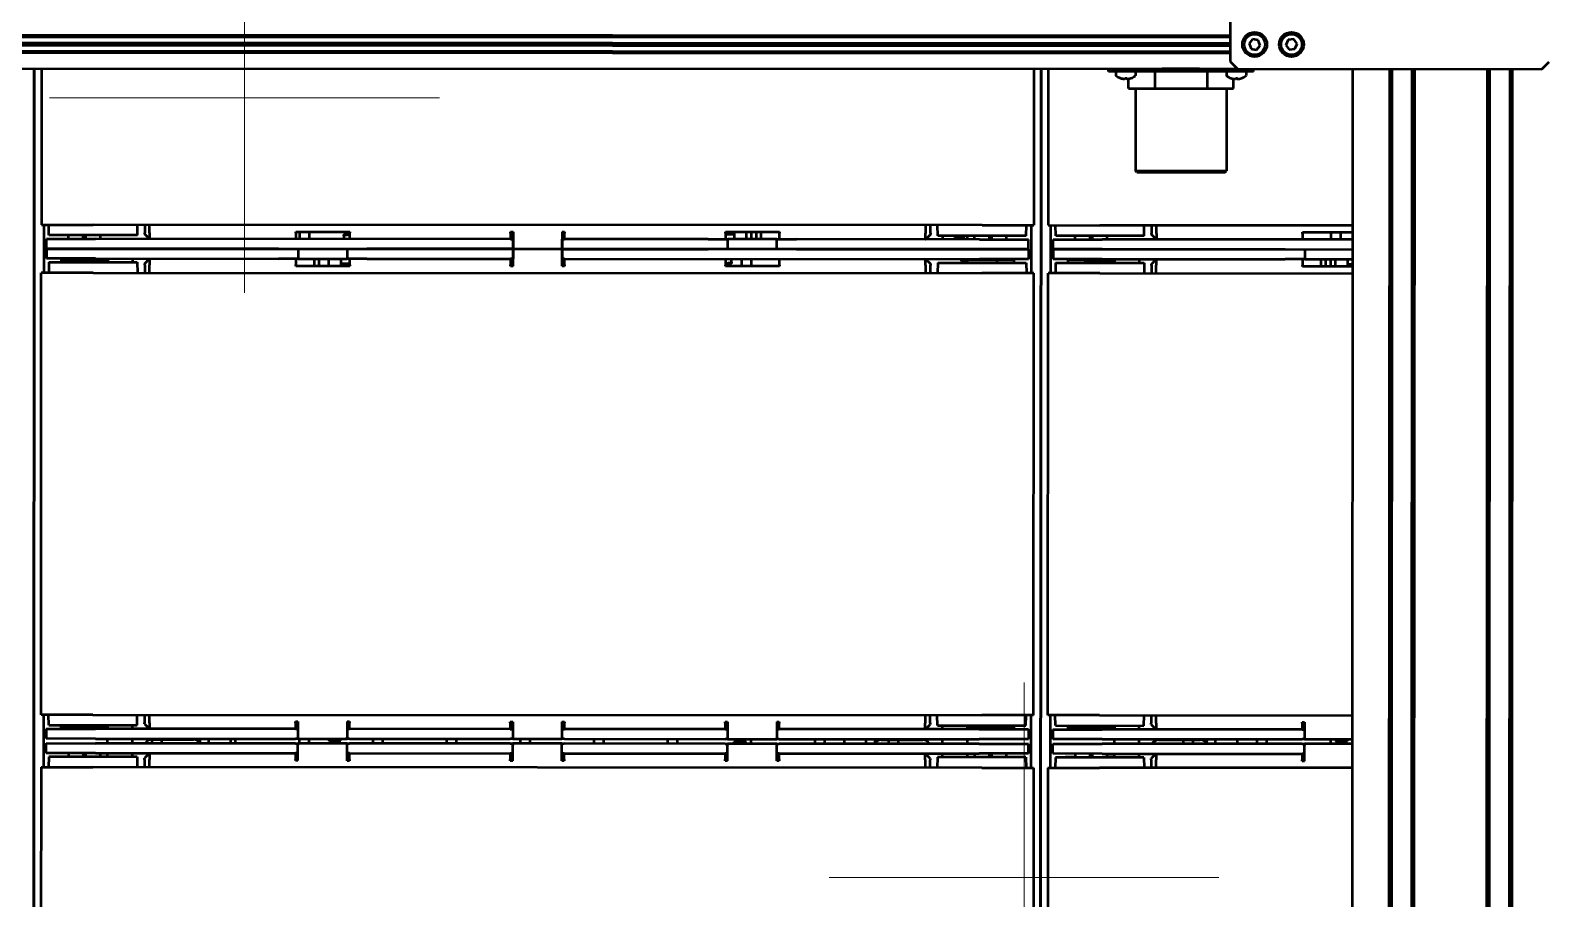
# Model space of a CAD drawing. Header units: millimetres. Extents: x 845401 to 948039, y 511594 to 550263.
# Drawn here: x 914325 to 914943, y 536174 to 536528 of the extents above; entities that cross this region are included whole.
import ezdxf

# ---------------------------------------------------------------- set-up
doc = ezdxf.new("R2010")
doc.units = ezdxf.units.MM
doc.layers.add('00', color=7, linetype='Continuous')
doc.layers.add('A-剖-0.10mm.......SECT-L01', color=255, linetype='Continuous', lineweight=18)
doc.layers.add('可见 (ISO)', color=7, linetype='Continuous', lineweight=50)

# ---------------------------------------------------------------- blocks, each defined once
blk = doc.blocks.new('单件分离新结构核图')
at = {"layer": '可见 (ISO)'}
for p, q in [((4621076.37, 895213.33), (4621076.37, 895169.33)), ((4620006.37, 895179.93), (4621076.37, 895179.93)), ((4620006.37, 895179.43), (4621076.37, 895179.43)), ((4620006.37, 895179.24), (4621076.37, 895179.24)), ((4620006.37, 895176.85), (4621076.37, 895176.85)), ((4621085.55, 895178.47), (4621084.11, 895176.69)), ((4621087.81, 895178.1), (4621085.55, 895178.47)), ((4621088.63, 895175.96), (4621087.81, 895178.1)), ((4621099.99, 895178.16), (4621099.09, 895176.05)), ((4621102.26, 895178.44), (4621099.99, 895178.16)), ((4621103.64, 895176.61), (4621102.26, 895178.44)), ((4620006.37, 895176.33), (4621076.37, 895176.33)), ((4620006.37, 895175.81), (4621076.37, 895175.81)), ((4620006.37, 895173.42), (4621076.37, 895173.42)), ((4620006.37, 895173.23), (4621076.37, 895173.23)), ((4620006.37, 895172.73), (4621076.37, 895172.73)), ((4621084.11, 895176.69), (4621084.92, 895174.55)), ((4621084.92, 895174.55), (4621087.18, 895174.19)), ((4621087.18, 895174.19), (4621088.63, 895175.96)), ((4621099.09, 895176.05), (4621100.47, 895174.22)), ((4621100.47, 895174.22), (4621102.75, 895174.5)), ((4621102.75, 895174.5), (4621103.64, 895176.61)), ((4620003.37, 895166.33), (4621048.75, 895166.33)), ((4620589.37, 894486.08), (4620589.37, 895166.33)), ((4620589.37, 895166.33), (4620589.37, 894486.08)), ((4620592.27, 895166.33), (4620592.27, 895102.63)), ((4620996.47, 895166.33), (4620996.47, 895102.63)), ((4620999.37, 894486.08), (4620999.37, 895166.33)), ((4620999.37, 895166.33), (4620999.37, 894486.08)), ((4621002.27, 895166.33), (4621002.27, 895102.63)), ((4621026.87, 895165.33), (4621026.87, 895166.33)), ((4621085.87, 895165.33), (4621026.87, 895165.33)), ((4621029.87, 895165.33), (4621029.87, 895163.7)), ((4621037.87, 895165.33), (4621037.87, 895163.7)), ((4621045.82, 895158.33), (4621045.82, 895165.33)), ((4621063.98, 895166.33), (4621048.75, 895166.33)), ((4621063.98, 895166.33), (4621079.37, 895166.33)), ((4621067.18, 895158.33), (4621067.18, 895165.33)), ((4621074.87, 895165.33), (4621074.87, 895163.7)), ((4621076.37, 895169.33), (4621079.37, 895166.33)), ((4621079.37, 895166.33), (4621203.37, 895166.33)), ((4621082.87, 895165.33), (4621082.87, 895163.7)), ((4621085.87, 895165.33), (4621085.87, 895166.33)), ((4621126.37, 894067.08), (4621126.37, 895166.33)), ((4621141.37, 893985.08), (4621141.37, 895166.33)), ((4621142.37, 893985.08), (4621142.37, 895166.33)), ((4621150.57, 893985.08), (4621150.57, 895166.33)), ((4621151.57, 893985.08), (4621151.57, 895166.33)), ((4621181.17, 893985.08), (4621181.17, 895166.33)), ((4621182.17, 893985.08), (4621182.17, 895166.33)), ((4621190.37, 893985.08), (4621190.37, 895166.33)), ((4621191.37, 893985.08), (4621191.37, 895166.33)), ((4621203.37, 895166.33), (4621206.37, 895169.33)), ((4621032.55, 895162.37), (4621032.55, 895162.38)), ((4621033.15, 895162.3), (4621033.15, 895162.3)), ((4621034.18, 895162.37), (4621034.16, 895162.59)), ((4621034.33, 895162.37), (4621034.32, 895162.6)), ((4621034.5, 895162.3), (4621034.5, 895162.32)), ((4621035, 895158.33), (4621035, 895162.34)), ((4621035, 895158.33), (4621040.41, 895158.33)), ((4621037.87, 895158.33), (4621037.87, 895124.83)), ((4621040.41, 895158.33), (4621045.82, 895158.33)), ((4621045.82, 895158.33), (4621056.5, 895158.33)), ((4621056.5, 895158.33), (4621067.18, 895158.33)), ((4621067.18, 895158.33), (4621072.45, 895158.33)), ((4621072.45, 895158.33), (4621077.73, 895158.33)), ((4621074.87, 895158.33), (4621074.87, 895124.83)), ((4621077.54, 895162.37), (4621077.54, 895162.39)), ((4621077.73, 895158.33), (4621077.73, 895162.34)), ((4621078.13, 895162.3), (4621078.13, 895162.31)), ((4621079.13, 895162.37), (4621079.12, 895162.59)), ((4621079.37, 895162.37), (4621079.36, 895162.59)), ((4621079.47, 895162.3), (4621079.47, 895162.33)), ((4621037.87, 895124.83), (4621074.87, 895124.83)), ((4621038.37, 895124.33), (4621037.87, 895124.83)), ((4621038.37, 895124.33), (4621074.37, 895124.33)), ((4621074.37, 895124.33), (4621074.87, 895124.83)), ((4620592.27, 895102.63), (4620613.37, 895102.63)), ((4620593.37, 895083.13), (4620593.37, 895102.63)), ((4620595.37, 895098.38), (4620595.27, 895102.63)), ((4620975.37, 895102.63), (4620613.37, 895102.63)), ((4620631.37, 895098.38), (4620631.46, 895102.63)), ((4620634.37, 895102.63), (4620634.37, 895099.38)), ((4620636.37, 895099.38), (4620636.37, 895102.63)), ((4620952.37, 895102.63), (4620952.37, 895099.38)), ((4620954.37, 895099.38), (4620954.37, 895102.63)), ((4620957.37, 895098.38), (4620957.27, 895102.63)), ((4620975.37, 895102.63), (4620996.47, 895102.63)), ((4620993.37, 895098.38), (4620993.46, 895102.63)), ((4620995.37, 895102.63), (4620995.37, 895083.13)), ((4621002.27, 895102.63), (4621023.37, 895102.63)), ((4621003.37, 895083.13), (4621003.37, 895102.63)), ((4621005.37, 895098.38), (4621005.27, 895102.63)), ((4621126.37, 895102.63), (4621023.37, 895102.63)), ((4621041.37, 895098.38), (4621041.46, 895102.63)), ((4621044.37, 895102.63), (4621044.37, 895099.38)), ((4621046.37, 895099.38), (4621046.37, 895102.63)), ((4620594.37, 895096.88), (4620614.37, 895096.88)), ((4620594.37, 895092.88), (4620594.37, 895096.88)), ((4620631.37, 895098.38), (4620595.37, 895098.38)), ((4620603.37, 895096.88), (4620603.37, 895098.38)), ((4620609.37, 895096.88), (4620609.37, 895098.38)), ((4620610.37, 895096.88), (4620610.37, 895098.38)), ((4620783.37, 895096.88), (4620614.37, 895096.88)), ((4620616.37, 895096.88), (4620616.37, 895098.38)), ((4620634.37, 895098.88), (4620634.37, 895099.38)), ((4620636.37, 895096.88), (4620634.37, 895098.88)), ((4620636.37, 895099.38), (4620636.37, 895096.88)), ((4620695.87, 895099.38), (4620695.87, 895099.88)), ((4620695.87, 895099.88), (4620717.87, 895099.88)), ((4620695.87, 895099.38), (4620695.87, 895096.88)), ((4620697.37, 895099.88), (4620697.37, 895096.88)), ((4620701.37, 895099.88), (4620701.37, 895096.88)), ((4620717.42, 895098.58), (4620715.42, 895098.58)), ((4620715.42, 895098.22), (4620715.42, 895096.88)), ((4620717.87, 895098.58), (4620717.42, 895098.58)), ((4620717.87, 895099.88), (4620717.87, 895099.38)), ((4620717.87, 895096.88), (4620717.87, 895099.38)), ((4620783.37, 895099.38), (4620783.37, 895099.88)), ((4620783.37, 895099.88), (4620784.37, 895099.88)), ((4620783.37, 895099.38), (4620783.37, 895096.88)), ((4620783.37, 895096.88), (4620784.37, 895096.88)), ((4620784.37, 895099.88), (4620784.37, 895093.38)), ((4620784.37, 895092.88), (4620784.37, 895096.88)), ((4620804.37, 895099.88), (4620804.37, 895093.38)), ((4620804.37, 895099.88), (4620805.37, 895099.88)), ((4620804.37, 895096.88), (4620805.37, 895096.88)), ((4620804.37, 895092.88), (4620804.37, 895096.88)), ((4620805.37, 895099.88), (4620805.37, 895099.38)), ((4620805.37, 895096.88), (4620805.37, 895099.38)), ((4620863.87, 895096.88), (4620805.37, 895096.88)), ((4620863.87, 895096.88), (4620870.48, 895096.88)), ((4620870.48, 895096.88), (4620870.87, 895096.88)), ((4620870.87, 895099.38), (4620870.87, 895099.88)), ((4620870.87, 895099.88), (4620892.87, 895099.88)), ((4620870.87, 895099.38), (4620870.87, 895096.88)), ((4620874.17, 895098.88), (4620870.87, 895098.88)), ((4620870.87, 895096.88), (4620871.87, 895096.88)), ((4620875.87, 895096.88), (4620871.87, 895096.88)), ((4620871.87, 895092.88), (4620871.87, 895096.88)), ((4620874.37, 895099.88), (4620874.37, 895096.88)), ((4620887.87, 895096.88), (4620875.87, 895096.88)), ((4620879.37, 895099.88), (4620879.37, 895096.88)), ((4620881.37, 895099.88), (4620881.37, 895096.88)), ((4620883.37, 895099.88), (4620883.37, 895096.88)), ((4620885.37, 895096.88), (4620885.37, 895099.88)), ((4620891.87, 895096.88), (4620887.87, 895096.88)), ((4620891.87, 895096.88), (4620892.87, 895096.88)), ((4620891.87, 895092.88), (4620891.87, 895096.88)), ((4620892.87, 895099.88), (4620892.87, 895099.38)), ((4620892.87, 895096.88), (4620892.87, 895099.38)), ((4620892.87, 895096.88), (4620893.25, 895096.88)), ((4620893.25, 895096.88), (4620899.87, 895096.88)), ((4620974.37, 895096.88), (4620899.87, 895096.88)), ((4620952.37, 895096.88), (4620952.37, 895099.38)), ((4620954.37, 895098.88), (4620952.37, 895096.88)), ((4620954.37, 895099.38), (4620954.37, 895098.88)), ((4620993.37, 895098.38), (4620957.37, 895098.38)), ((4620959.37, 895096.88), (4620959.37, 895098.38)), ((4620964.57, 895097.98), (4620964.14, 895097.55)), ((4620968.14, 895097.55), (4620964.14, 895097.55)), ((4620964.14, 895096.88), (4620964.14, 895097.55)), ((4620964.57, 895097.98), (4620967.71, 895097.98)), ((4620967.71, 895097.98), (4620968.14, 895097.55)), ((4620968.14, 895096.88), (4620968.14, 895097.55)), ((4620969.37, 895098.38), (4620969.37, 895096.88)), ((4620972.37, 895096.88), (4620972.37, 895098.38)), ((4620974.37, 895096.88), (4620994.37, 895096.88)), ((4620978.37, 895096.88), (4620978.37, 895098.38)), ((4620979.37, 895096.88), (4620979.37, 895098.38)), ((4620985.37, 895096.88), (4620985.37, 895098.38)), ((4620994.37, 895092.88), (4620994.37, 895096.88)), ((4621004.37, 895096.88), (4621024.37, 895096.88)), ((4621004.37, 895092.88), (4621004.37, 895096.88)), ((4621041.37, 895098.38), (4621005.37, 895098.38)), ((4621013.37, 895096.88), (4621013.37, 895098.38)), ((4621019.37, 895096.88), (4621019.37, 895098.38)), ((4621020.37, 895096.88), (4621020.37, 895098.38)), ((4621126.37, 895096.88), (4621024.37, 895096.88)), ((4621026.37, 895096.88), (4621026.37, 895098.38)), ((4621044.37, 895098.88), (4621044.37, 895099.38)), ((4621046.37, 895096.88), (4621044.37, 895098.88)), ((4621046.37, 895099.38), (4621046.37, 895096.88)), ((4621105.87, 895099.38), (4621105.87, 895099.88)), ((4621105.87, 895099.88), (4621126.37, 895099.88)), ((4621105.87, 895099.38), (4621105.87, 895096.88)), ((4621117.37, 895099.88), (4621117.37, 895096.88)), ((4621121.37, 895099.88), (4621121.37, 895096.88)), ((4620594.37, 895092.88), (4620614.37, 895092.88)), ((4620594.37, 895092.88), (4620594.37, 895088.88)), ((4620614.37, 895092.88), (4620594.37, 895092.88)), ((4620688.87, 895092.88), (4620614.37, 895092.88)), ((4620614.37, 895092.88), (4620783.37, 895092.88)), ((4620696.87, 895092.88), (4620696.87, 895088.88)), ((4620716.87, 895092.88), (4620716.87, 895088.88)), ((4620783.37, 895092.88), (4620724.87, 895092.88)), ((4620783.37, 895092.88), (4620784.37, 895092.88)), ((4620784.37, 895092.88), (4620783.37, 895092.88)), ((4620784.87, 895092.88), (4620784.37, 895092.88)), ((4620784.37, 895092.88), (4620784.37, 895088.88)), ((4620784.37, 895092.88), (4620784.87, 895092.88)), ((4620784.37, 895085.88), (4620784.37, 895092.38)), ((4620803.87, 895092.88), (4620784.87, 895092.88)), ((4620784.87, 895092.88), (4620803.87, 895092.88)), ((4620804.37, 895092.88), (4620803.87, 895092.88)), ((4620803.87, 895092.88), (4620804.37, 895092.88)), ((4620804.37, 895092.88), (4620805.37, 895092.88)), ((4620804.37, 895092.88), (4620804.37, 895088.88)), ((4620805.37, 895092.88), (4620804.37, 895092.88)), ((4620804.37, 895085.88), (4620804.37, 895092.38)), ((4620974.37, 895092.88), (4620805.37, 895092.88)), ((4620805.37, 895092.88), (4620863.87, 895092.88)), ((4620899.87, 895092.88), (4620974.37, 895092.88)), ((4620974.37, 895092.88), (4620994.37, 895092.88)), ((4620994.37, 895092.88), (4620974.37, 895092.88)), ((4620994.37, 895092.88), (4620994.37, 895088.88)), ((4621004.37, 895092.88), (4621024.37, 895092.88)), ((4621004.37, 895092.88), (4621004.37, 895088.88)), ((4621024.37, 895092.88), (4621004.37, 895092.88)), ((4621098.87, 895092.88), (4621024.37, 895092.88)), ((4621024.37, 895092.88), (4621126.37, 895092.88)), ((4621106.87, 895092.88), (4621106.87, 895088.88)), ((4620614.37, 895088.88), (4620594.37, 895088.88)), ((4620595.37, 895087.38), (4620595.27, 895083.13)), ((4620595.37, 895087.38), (4620631.37, 895087.38)), ((4620600.87, 895088.88), (4620600.37, 895088.38)), ((4620607.37, 895088.38), (4620600.37, 895088.38)), ((4620600.37, 895088.38), (4620600.37, 895087.38)), ((4620607.87, 895088.88), (4620607.37, 895088.38)), ((4620619.37, 895088.38), (4620607.37, 895088.38)), ((4620607.37, 895088.38), (4620607.37, 895087.38)), ((4620614.37, 895088.88), (4620688.87, 895088.88)), ((4620618.87, 895088.88), (4620619.37, 895088.38)), ((4620619.37, 895088.38), (4620619.37, 895088.88)), ((4620619.37, 895088.38), (4620619.37, 895087.38)), ((4620629.37, 895088.88), (4620629.37, 895087.38)), ((4620631.37, 895087.38), (4620631.46, 895083.13)), ((4620634.37, 895086.88), (4620636.37, 895088.88)), ((4620634.37, 895086.38), (4620634.37, 895086.88)), ((4620634.37, 895086.38), (4620634.37, 895083.13)), ((4620636.37, 895088.88), (4620636.37, 895086.38)), ((4620636.37, 895083.13), (4620636.37, 895086.38)), ((4620695.48, 895088.88), (4620688.87, 895088.88)), ((4620695.87, 895088.88), (4620695.48, 895088.88)), ((4620696.87, 895088.88), (4620695.87, 895088.88)), ((4620695.87, 895088.88), (4620695.87, 895086.38)), ((4620695.87, 895085.88), (4620695.87, 895086.38)), ((4620717.87, 895085.88), (4620695.87, 895085.88)), ((4620696.87, 895088.88), (4620700.87, 895088.88)), ((4620700.87, 895088.88), (4620712.87, 895088.88)), ((4620703.37, 895088.88), (4620703.37, 895085.88)), ((4620705.37, 895085.88), (4620705.37, 895088.88)), ((4620709.37, 895085.88), (4620709.37, 895088.88)), ((4620712.87, 895088.88), (4620716.87, 895088.88)), ((4620714.37, 895085.88), (4620714.37, 895088.88)), ((4620714.57, 895086.88), (4620717.87, 895086.88)), ((4620717.87, 895088.88), (4620716.87, 895088.88)), ((4620717.71, 895086.88), (4620717.71, 895085.88)), ((4620717.87, 895086.38), (4620717.87, 895088.88)), ((4620718.25, 895088.88), (4620717.87, 895088.88)), ((4620717.87, 895086.38), (4620717.87, 895085.88)), ((4620724.87, 895088.88), (4620718.25, 895088.88)), ((4620724.87, 895088.88), (4620783.37, 895088.88)), ((4620784.37, 895088.88), (4620783.37, 895088.88)), ((4620783.37, 895088.88), (4620783.37, 895086.38)), ((4620783.37, 895085.88), (4620783.37, 895086.38)), ((4620784.37, 895085.88), (4620783.37, 895085.88)), ((4620805.37, 895088.88), (4620804.37, 895088.88)), ((4620805.37, 895085.88), (4620804.37, 895085.88)), ((4620805.37, 895088.88), (4620974.37, 895088.88)), ((4620805.37, 895086.38), (4620805.37, 895088.88)), ((4620805.37, 895086.38), (4620805.37, 895085.88)), ((4620870.87, 895088.88), (4620870.87, 895086.38)), ((4620870.87, 895087.18), (4620871.31, 895087.18)), ((4620870.87, 895085.88), (4620870.87, 895086.38)), ((4620892.87, 895085.88), (4620870.87, 895085.88)), ((4620871.31, 895087.18), (4620873.31, 895087.18)), ((4620873.31, 895087.54), (4620873.31, 895088.88)), ((4620877.37, 895088.88), (4620877.37, 895085.88)), ((4620881.37, 895088.88), (4620881.37, 895085.88)), ((4620892.87, 895086.38), (4620892.87, 895088.88)), ((4620892.87, 895086.38), (4620892.87, 895085.88)), ((4620952.37, 895088.88), (4620954.37, 895086.88)), ((4620952.37, 895086.38), (4620952.37, 895088.88)), ((4620952.37, 895086.38), (4620952.37, 895083.13)), ((4620954.37, 895086.88), (4620954.37, 895086.38)), ((4620954.37, 895083.13), (4620954.37, 895086.38)), ((4620957.37, 895087.38), (4620957.27, 895083.13)), ((4620957.37, 895087.38), (4620993.37, 895087.38)), ((4620966.92, 895088.88), (4620966.92, 895087.98)), ((4620969.37, 895087.98), (4620966.92, 895087.98)), ((4620969.87, 895088.88), (4620969.37, 895088.38)), ((4620981.37, 895088.38), (4620969.37, 895088.38)), ((4620969.37, 895088.38), (4620969.37, 895087.38)), ((4620994.37, 895088.88), (4620974.37, 895088.88)), ((4620980.87, 895088.88), (4620981.37, 895088.38)), ((4620988.37, 895088.38), (4620981.37, 895088.38)), ((4620981.37, 895088.38), (4620981.37, 895087.38)), ((4620987.87, 895088.88), (4620988.37, 895088.38)), ((4620988.37, 895088.38), (4620988.37, 895087.38)), ((4620993.37, 895087.38), (4620993.46, 895083.13)), ((4621024.37, 895088.88), (4621004.37, 895088.88)), ((4621005.37, 895087.38), (4621005.27, 895083.13)), ((4621005.37, 895087.38), (4621041.37, 895087.38)), ((4621010.87, 895088.88), (4621010.37, 895088.38)), ((4621017.37, 895088.38), (4621010.37, 895088.38)), ((4621010.37, 895088.38), (4621010.37, 895087.38)), ((4621017.87, 895088.88), (4621017.37, 895088.38)), ((4621029.37, 895088.38), (4621017.37, 895088.38)), ((4621017.37, 895088.38), (4621017.37, 895087.38)), ((4621024.37, 895088.88), (4621098.87, 895088.88)), ((4621028.87, 895088.88), (4621029.37, 895088.38)), ((4621029.37, 895088.38), (4621029.37, 895088.88)), ((4621029.37, 895088.38), (4621029.37, 895087.38)), ((4621039.37, 895088.88), (4621039.37, 895087.38)), ((4621041.37, 895087.38), (4621041.46, 895083.13)), ((4621044.37, 895086.88), (4621046.37, 895088.88)), ((4621044.37, 895086.38), (4621044.37, 895086.88)), ((4621044.37, 895086.38), (4621044.37, 895083.13)), ((4621046.37, 895088.88), (4621046.37, 895086.38)), ((4621046.37, 895083.13), (4621046.37, 895086.38)), ((4621105.48, 895088.88), (4621098.87, 895088.88)), ((4621105.87, 895088.88), (4621105.48, 895088.88)), ((4621106.87, 895088.88), (4621105.87, 895088.88)), ((4621105.87, 895088.88), (4621105.87, 895086.38)), ((4621105.87, 895085.88), (4621105.87, 895086.38)), ((4621126.37, 895085.88), (4621105.87, 895085.88)), ((4621106.87, 895088.88), (4621110.87, 895088.88)), ((4621110.87, 895088.88), (4621122.87, 895088.88)), ((4621113.37, 895088.88), (4621113.37, 895085.88)), ((4621115.37, 895085.88), (4621115.37, 895088.88)), ((4621117.37, 895088.88), (4621117.37, 895085.88)), ((4621119.37, 895085.88), (4621119.37, 895088.88)), ((4621122.87, 895088.88), (4621126.37, 895088.88)), ((4621124.37, 895085.88), (4621124.37, 895088.88)), ((4621124.57, 895086.88), (4621126.37, 895086.88)), ((4620613.37, 895083.13), (4620592.27, 895083.13)), ((4620592.27, 894903.13), (4620592.27, 895083.13)), ((4620613.37, 895083.13), (4620975.37, 895083.13)), ((4620996.47, 895083.13), (4620975.37, 895083.13)), ((4620996.47, 894903.13), (4620996.47, 895083.13)), ((4621023.37, 895083.13), (4621002.27, 895083.13)), ((4621002.27, 894903.13), (4621002.27, 895083.13)), ((4621023.37, 895083.13), (4621126.37, 895083.13)), ((4620613.37, 894903.13), (4620592.27, 894903.13)), ((4620593.37, 894881.73), (4620593.37, 894903.13)), ((4620595.37, 894898.88), (4620595.27, 894903.13)), ((4620595.37, 894898.88), (4620631.37, 894898.88)), ((4620600.37, 894898.88), (4620600.37, 894897.88)), ((4620607.37, 894898.88), (4620607.37, 894897.88)), ((4620613.37, 894903.13), (4620975.37, 894903.13)), ((4620619.37, 894898.88), (4620619.37, 894897.88)), ((4620629.37, 894898.88), (4620629.37, 894897.38)), ((4620631.37, 894898.88), (4620631.46, 894903.13)), ((4620634.37, 894903.13), (4620634.37, 894899.88)), ((4620634.37, 894899.38), (4620634.37, 894899.88)), ((4620634.37, 894899.38), (4620636.37, 894897.38)), ((4620636.37, 894899.88), (4620636.37, 894903.13)), ((4620636.37, 894899.88), (4620636.37, 894897.38)), ((4620695.87, 894899.88), (4620695.87, 894900.38)), ((4620695.87, 894900.38), (4620696.87, 894900.38)), ((4620695.87, 894900.08), (4620696.87, 894900.08)), ((4620695.87, 894899.88), (4620695.87, 894897.38)), ((4620696.87, 894900.38), (4620696.87, 894893.88)), ((4620716.87, 894900.38), (4620716.87, 894893.88)), ((4620716.87, 894900.38), (4620717.87, 894900.38)), ((4620716.87, 894900.08), (4620717.87, 894900.08)), ((4620716.87, 894899.38), (4620717.87, 894899.38)), ((4620717.87, 894900.38), (4620717.87, 894899.88)), ((4620717.87, 894897.38), (4620717.87, 894899.88)), ((4620783.37, 894899.88), (4620783.37, 894900.38)), ((4620783.37, 894900.38), (4620784.37, 894900.38)), ((4620783.37, 894900.08), (4620784.37, 894900.08)), ((4620783.37, 894899.88), (4620783.37, 894897.38)), ((4620784.37, 894900.38), (4620784.37, 894893.88)), ((4620804.37, 894900.38), (4620804.37, 894893.88)), ((4620804.37, 894900.38), (4620805.37, 894900.38)), ((4620804.37, 894900.08), (4620805.37, 894900.08)), ((4620805.37, 894900.38), (4620805.37, 894899.88)), ((4620805.37, 894897.38), (4620805.37, 894899.88)), ((4620870.87, 894899.88), (4620870.87, 894900.38)), ((4620870.87, 894900.38), (4620871.87, 894900.38)), ((4620870.87, 894900.08), (4620871.87, 894900.08)), ((4620870.87, 894899.88), (4620870.87, 894897.38)), ((4620871.87, 894900.38), (4620871.87, 894893.88)), ((4620891.87, 894900.38), (4620891.87, 894893.88)), ((4620891.87, 894900.38), (4620892.87, 894900.38)), ((4620891.87, 894900.08), (4620892.87, 894900.08)), ((4620892.87, 894900.38), (4620892.87, 894899.88)), ((4620892.87, 894897.38), (4620892.87, 894899.88)), ((4620952.37, 894903.13), (4620952.37, 894899.88)), ((4620952.37, 894897.38), (4620952.37, 894899.88)), ((4620952.37, 894897.38), (4620954.37, 894899.38)), ((4620954.37, 894899.88), (4620954.37, 894903.13)), ((4620954.37, 894899.88), (4620954.37, 894899.38)), ((4620957.37, 894898.88), (4620957.27, 894903.13)), ((4620957.37, 894898.88), (4620993.37, 894898.88)), ((4620959.37, 894897.38), (4620959.37, 894898.88)), ((4620969.37, 894898.88), (4620969.37, 894897.88)), ((4620996.47, 894903.13), (4620975.37, 894903.13)), ((4620981.37, 894898.88), (4620981.37, 894897.88)), ((4620988.37, 894898.88), (4620988.37, 894897.88)), ((4620993.37, 894898.88), (4620993.46, 894903.13)), ((4620995.37, 894903.13), (4620995.37, 894881.73)), ((4621023.37, 894903.13), (4621002.27, 894903.13)), ((4621003.37, 894881.73), (4621003.37, 894903.13)), ((4621005.37, 894898.88), (4621005.27, 894903.13)), ((4621005.37, 894898.88), (4621041.37, 894898.88)), ((4621010.37, 894898.88), (4621010.37, 894897.88)), ((4621017.37, 894898.88), (4621017.37, 894897.88)), ((4621023.37, 894903.13), (4621126.37, 894903.13)), ((4621029.37, 894898.88), (4621029.37, 894897.88)), ((4621039.37, 894898.88), (4621039.37, 894897.38)), ((4621041.37, 894898.88), (4621041.46, 894903.13)), ((4621044.37, 894903.13), (4621044.37, 894899.88)), ((4621044.37, 894899.38), (4621044.37, 894899.88)), ((4621044.37, 894899.38), (4621046.37, 894897.38)), ((4621046.37, 894899.88), (4621046.37, 894903.13)), ((4621046.37, 894899.88), (4621046.37, 894897.38)), ((4621105.87, 894899.88), (4621105.87, 894900.38)), ((4621105.87, 894900.38), (4621106.87, 894900.38)), ((4621105.87, 894900.08), (4621106.87, 894900.08)), ((4621105.87, 894899.88), (4621105.87, 894897.38)), ((4621106.87, 894900.38), (4621106.87, 894893.88)), ((4620594.37, 894897.38), (4620594.37, 894893.38)), ((4620594.37, 894897.38), (4620614.37, 894897.38)), ((4620614.37, 894893.38), (4620594.37, 894893.38)), ((4620600.37, 894897.88), (4620607.37, 894897.88)), ((4620600.87, 894897.38), (4620600.37, 894897.88)), ((4620607.37, 894897.88), (4620619.37, 894897.88)), ((4620607.87, 894897.38), (4620607.37, 894897.88)), ((4620695.87, 894897.38), (4620614.37, 894897.38)), ((4620614.37, 894893.38), (4620695.87, 894893.38)), ((4620618.87, 894897.38), (4620619.37, 894897.88)), ((4620619.37, 894897.38), (4620619.37, 894897.88)), ((4620619.37, 894891.48), (4620619.37, 894893.38)), ((4620629.37, 894893.38), (4620629.37, 894891.48)), ((4620637.37, 894893.08), (4620654.37, 894893.08)), ((4620637.37, 894893.08), (4620637.37, 894891.48)), ((4620641.37, 894893.08), (4620641.37, 894891.48)), ((4620656.97, 894893.38), (4620656.97, 894891.57)), ((4620660.57, 894891.48), (4620660.57, 894893.38)), ((4620669.37, 894893.38), (4620669.37, 894891.48)), ((4620671.37, 894893.38), (4620671.37, 894891.48)), ((4620695.87, 894897.38), (4620696.87, 894897.38)), ((4620696.87, 894893.38), (4620695.87, 894893.38)), ((4620696.87, 894897.38), (4620696.87, 894893.38)), ((4620696.87, 894893.38), (4620697.37, 894893.38)), ((4620697.37, 894893.38), (4620697.37, 894891.48)), ((4620697.37, 894893.38), (4620716.37, 894893.38)), ((4620701.37, 894893.38), (4620701.37, 894891.48)), ((4620709.37, 894893.13), (4620709.37, 894893.38)), ((4620709.87, 894892.63), (4620714.37, 894892.63)), ((4620714.37, 894892.63), (4620714.37, 894893.38)), ((4620716.37, 894893.38), (4620716.87, 894893.38)), ((4620716.87, 894897.38), (4620716.87, 894893.38)), ((4620716.87, 894897.38), (4620717.87, 894897.38)), ((4620717.87, 894893.38), (4620716.87, 894893.38)), ((4620783.37, 894897.38), (4620717.87, 894897.38)), ((4620717.87, 894893.38), (4620783.37, 894893.38)), ((4620727.37, 894893.38), (4620727.37, 894891.48)), ((4620731.37, 894893.38), (4620731.37, 894891.48)), ((4620757.37, 894893.38), (4620757.37, 894891.48)), ((4620761.37, 894893.38), (4620761.37, 894891.48)), ((4620783.37, 894897.38), (4620784.37, 894897.38)), ((4620784.37, 894893.38), (4620783.37, 894893.38)), ((4620784.37, 894897.38), (4620784.37, 894893.38)), ((4620784.37, 894893.38), (4620784.87, 894893.38)), ((4620784.87, 894893.38), (4620803.87, 894893.38)), ((4620787.37, 894893.38), (4620787.37, 894891.48)), ((4620791.37, 894893.38), (4620791.37, 894891.48)), ((4620803.87, 894893.38), (4620804.37, 894893.38)), ((4620804.37, 894897.38), (4620804.37, 894893.38)), ((4620804.37, 894897.38), (4620805.37, 894897.38)), ((4620805.37, 894893.38), (4620804.37, 894893.38)), ((4620870.87, 894897.38), (4620805.37, 894897.38)), ((4620805.37, 894893.38), (4620870.87, 894893.38)), ((4620817.37, 894893.38), (4620817.37, 894891.48)), ((4620821.37, 894893.38), (4620821.37, 894891.48)), ((4620847.37, 894893.38), (4620847.37, 894891.48)), ((4620851.37, 894893.38), (4620851.37, 894891.48)), ((4620870.87, 894897.38), (4620871.87, 894897.38)), ((4620871.87, 894893.38), (4620870.87, 894893.38)), ((4620871.87, 894897.38), (4620871.87, 894893.38)), ((4620871.87, 894893.38), (4620872.37, 894893.38)), ((4620872.37, 894893.38), (4620891.37, 894893.38)), ((4620877.37, 894893.38), (4620877.37, 894892.23)), ((4620881.37, 894893.38), (4620881.37, 894891.48)), ((4620891.37, 894893.38), (4620891.87, 894893.38)), ((4620891.87, 894897.38), (4620891.87, 894893.38)), ((4620891.87, 894897.38), (4620892.87, 894897.38)), ((4620892.87, 894893.38), (4620891.87, 894893.38)), ((4620974.37, 894897.38), (4620892.87, 894897.38)), ((4620892.87, 894893.38), (4620974.37, 894893.38)), ((4620907.37, 894893.38), (4620907.37, 894891.48)), ((4620911.37, 894893.38), (4620911.37, 894891.48)), ((4620919.37, 894893.38), (4620919.37, 894891.48)), ((4620928.17, 894893.38), (4620928.17, 894891.48)), ((4620931.76, 894893.38), (4620931.76, 894891.57)), ((4620934.37, 894893.08), (4620951.37, 894893.08)), ((4620937.37, 894893.08), (4620937.37, 894891.48)), ((4620941.37, 894893.08), (4620941.37, 894891.48)), ((4620959.37, 894891.48), (4620959.37, 894893.38)), ((4620969.37, 894897.88), (4620969.37, 894897.38)), ((4620969.37, 894897.88), (4620981.37, 894897.88)), ((4620969.87, 894897.38), (4620969.37, 894897.88)), ((4620969.37, 894893.38), (4620969.37, 894891.48)), ((4620974.37, 894897.38), (4620994.37, 894897.38)), ((4620994.37, 894893.38), (4620974.37, 894893.38)), ((4620980.87, 894897.38), (4620981.37, 894897.88)), ((4620981.37, 894897.88), (4620988.37, 894897.88)), ((4620987.87, 894897.38), (4620988.37, 894897.88)), ((4620994.37, 894897.38), (4620994.37, 894893.38)), ((4621004.37, 894897.38), (4621004.37, 894893.38)), ((4621004.37, 894897.38), (4621024.37, 894897.38)), ((4621024.37, 894893.38), (4621004.37, 894893.38)), ((4621010.37, 894897.88), (4621017.37, 894897.88)), ((4621010.87, 894897.38), (4621010.37, 894897.88)), ((4621017.37, 894897.88), (4621029.37, 894897.88)), ((4621017.87, 894897.38), (4621017.37, 894897.88)), ((4621105.87, 894897.38), (4621024.37, 894897.38)), ((4621024.37, 894893.38), (4621105.87, 894893.38)), ((4621028.87, 894897.38), (4621029.37, 894897.88)), ((4621029.37, 894897.38), (4621029.37, 894897.88)), ((4621029.37, 894891.48), (4621029.37, 894893.38)), ((4621039.37, 894893.38), (4621039.37, 894891.48)), ((4621047.37, 894893.08), (4621064.37, 894893.08)), ((4621057.37, 894893.08), (4621057.37, 894891.48)), ((4621061.37, 894893.08), (4621061.37, 894891.48)), ((4621066.97, 894893.38), (4621066.97, 894891.57)), ((4621070.57, 894891.48), (4621070.57, 894893.38)), ((4621079.37, 894893.38), (4621079.37, 894891.48)), ((4621087.37, 894893.38), (4621087.37, 894891.48)), ((4621091.37, 894893.38), (4621091.37, 894891.48)), ((4621105.87, 894897.38), (4621106.87, 894897.38)), ((4621106.87, 894893.38), (4621105.87, 894893.38)), ((4621106.87, 894897.38), (4621106.87, 894893.38)), ((4621106.87, 894893.38), (4621107.37, 894893.38)), ((4621107.37, 894893.38), (4621126.37, 894893.38)), ((4621117.37, 894893.38), (4621117.37, 894891.48)), ((4621119.37, 894893.13), (4621119.37, 894893.38)), ((4621119.87, 894892.63), (4621124.37, 894892.63)), ((4621121.37, 894892.63), (4621121.37, 894891.48)), ((4621124.37, 894892.63), (4621124.37, 894893.38)), ((4620594.37, 894891.48), (4620614.37, 894891.48)), ((4620594.37, 894887.48), (4620594.37, 894891.48)), ((4620614.37, 894887.48), (4620594.37, 894887.48)), ((4620603.37, 894887.48), (4620603.37, 894885.98)), ((4620609.37, 894887.48), (4620609.37, 894885.98)), ((4620610.37, 894887.48), (4620610.37, 894885.98)), ((4620695.87, 894891.48), (4620614.37, 894891.48)), ((4620614.37, 894887.48), (4620695.87, 894887.48)), ((4620616.37, 894887.48), (4620616.37, 894885.98)), ((4620619.37, 894886.18), (4620619.37, 894887.48)), ((4620629.37, 894887.48), (4620629.37, 894885.98)), ((4620636.37, 894887.48), (4620634.37, 894885.48)), ((4620636.37, 894887.48), (4620636.37, 894884.98)), ((4620695.87, 894891.48), (4620696.87, 894891.48)), ((4620696.87, 894887.48), (4620695.87, 894887.48)), ((4620695.87, 894887.48), (4620695.87, 894884.98)), ((4620697.37, 894891.48), (4620696.87, 894891.48)), ((4620696.87, 894887.48), (4620696.87, 894891.48)), ((4620696.87, 894884.48), (4620696.87, 894890.98)), ((4620716.37, 894891.48), (4620697.37, 894891.48)), ((4620716.87, 894891.48), (4620716.37, 894891.48)), ((4620716.87, 894891.48), (4620717.87, 894891.48)), ((4620716.87, 894887.48), (4620716.87, 894891.48)), ((4620716.87, 894884.48), (4620716.87, 894890.98)), ((4620717.87, 894887.48), (4620716.87, 894887.48)), ((4620783.37, 894891.48), (4620717.87, 894891.48)), ((4620717.87, 894887.48), (4620783.37, 894887.48)), ((4620717.87, 894884.98), (4620717.87, 894887.48)), ((4620783.37, 894891.48), (4620784.37, 894891.48)), ((4620784.37, 894887.48), (4620783.37, 894887.48)), ((4620783.37, 894887.48), (4620783.37, 894884.98)), ((4620784.87, 894891.48), (4620784.37, 894891.48)), ((4620784.37, 894887.48), (4620784.37, 894891.48)), ((4620784.37, 894884.48), (4620784.37, 894890.98)), ((4620803.87, 894891.48), (4620784.87, 894891.48)), ((4620804.37, 894891.48), (4620803.87, 894891.48)), ((4620804.37, 894891.48), (4620805.37, 894891.48)), ((4620804.37, 894887.48), (4620804.37, 894891.48)), ((4620804.37, 894884.48), (4620804.37, 894890.98)), ((4620805.37, 894887.48), (4620804.37, 894887.48)), ((4620870.87, 894891.48), (4620805.37, 894891.48)), ((4620805.37, 894887.48), (4620870.87, 894887.48)), ((4620805.37, 894884.98), (4620805.37, 894887.48)), ((4620870.87, 894891.48), (4620871.87, 894891.48)), ((4620871.87, 894887.48), (4620870.87, 894887.48)), ((4620870.87, 894887.48), (4620870.87, 894884.98)), ((4620872.37, 894891.48), (4620871.87, 894891.48)), ((4620871.87, 894887.48), (4620871.87, 894891.48)), ((4620871.87, 894884.48), (4620871.87, 894890.98)), ((4620891.37, 894891.48), (4620872.37, 894891.48)), ((4620874.37, 894892.23), (4620874.37, 894891.48)), ((4620878.87, 894892.23), (4620874.37, 894892.23)), ((4620879.37, 894891.73), (4620879.37, 894891.48)), ((4620891.87, 894891.48), (4620891.37, 894891.48)), ((4620891.87, 894891.48), (4620892.87, 894891.48)), ((4620891.87, 894887.48), (4620891.87, 894891.48)), ((4620891.87, 894884.48), (4620891.87, 894890.98)), ((4620892.87, 894887.48), (4620891.87, 894887.48)), ((4620974.37, 894891.48), (4620892.87, 894891.48)), ((4620892.87, 894887.48), (4620974.37, 894887.48)), ((4620892.87, 894884.98), (4620892.87, 894887.48)), ((4620954.37, 894885.48), (4620952.37, 894887.48)), ((4620952.37, 894884.98), (4620952.37, 894887.48)), ((4620959.37, 894885.98), (4620959.37, 894887.48)), ((4620969.37, 894887.48), (4620969.37, 894886.18)), ((4620972.37, 894887.48), (4620972.37, 894885.98)), ((4620974.37, 894891.48), (4620994.37, 894891.48)), ((4620994.37, 894887.48), (4620974.37, 894887.48)), ((4620978.37, 894887.48), (4620978.37, 894885.98)), ((4620979.37, 894887.48), (4620979.37, 894885.98)), ((4620985.37, 894887.48), (4620985.37, 894885.98)), ((4620994.37, 894887.48), (4620994.37, 894891.48)), ((4621004.37, 894891.48), (4621024.37, 894891.48)), ((4621004.37, 894887.48), (4621004.37, 894891.48)), ((4621024.37, 894887.48), (4621004.37, 894887.48)), ((4621013.37, 894887.48), (4621013.37, 894885.98)), ((4621019.37, 894887.48), (4621019.37, 894885.98)), ((4621020.37, 894887.48), (4621020.37, 894885.98)), ((4621105.87, 894891.48), (4621024.37, 894891.48)), ((4621024.37, 894887.48), (4621105.87, 894887.48)), ((4621026.37, 894887.48), (4621026.37, 894885.98)), ((4621029.37, 894886.18), (4621029.37, 894887.48)), ((4621039.37, 894887.48), (4621039.37, 894885.98)), ((4621046.37, 894887.48), (4621044.37, 894885.48)), ((4621046.37, 894887.48), (4621046.37, 894884.98)), ((4621105.87, 894891.48), (4621106.87, 894891.48)), ((4621106.87, 894887.48), (4621105.87, 894887.48)), ((4621105.87, 894887.48), (4621105.87, 894884.98)), ((4621107.37, 894891.48), (4621106.87, 894891.48)), ((4621106.87, 894887.48), (4621106.87, 894891.48)), ((4621106.87, 894884.48), (4621106.87, 894890.98)), ((4621126.37, 894891.48), (4621107.37, 894891.48)), ((4620592.27, 894881.73), (4620613.37, 894881.73)), ((4620592.27, 894881.73), (4620592.27, 894701.73)), ((4620595.37, 894885.98), (4620595.27, 894881.73)), ((4620631.37, 894885.98), (4620595.37, 894885.98)), ((4620599.37, 894886.18), (4620603.37, 894886.18)), ((4620599.37, 894885.98), (4620599.37, 894886.18)), ((4620609.37, 894886.18), (4620610.37, 894886.18)), ((4620975.37, 894881.73), (4620613.37, 894881.73)), ((4620616.37, 894886.18), (4620619.37, 894886.18)), ((4620631.37, 894885.98), (4620631.46, 894881.73)), ((4620634.37, 894884.98), (4620634.37, 894885.48)), ((4620634.37, 894884.98), (4620634.37, 894881.73)), ((4620636.37, 894881.73), (4620636.37, 894884.98)), ((4620695.87, 894884.48), (4620695.87, 894884.98)), ((4620696.87, 894884.48), (4620695.87, 894884.48)), ((4620717.87, 894884.48), (4620716.87, 894884.48)), ((4620717.87, 894884.98), (4620717.87, 894884.48)), ((4620783.37, 894884.48), (4620783.37, 894884.98)), ((4620784.37, 894884.48), (4620783.37, 894884.48)), ((4620805.37, 894884.48), (4620804.37, 894884.48)), ((4620805.37, 894884.98), (4620805.37, 894884.48)), ((4620871.87, 894885.48), (4620870.87, 894885.48)), ((4620870.87, 894884.48), (4620870.87, 894884.98)), ((4620871.87, 894884.48), (4620870.87, 894884.48)), ((4620892.87, 894884.48), (4620891.87, 894884.48)), ((4620892.87, 894884.98), (4620892.87, 894884.48)), ((4620952.37, 894884.98), (4620952.37, 894881.73)), ((4620954.37, 894885.48), (4620954.37, 894884.98)), ((4620954.37, 894881.73), (4620954.37, 894884.98)), ((4620957.37, 894885.98), (4620957.27, 894881.73)), ((4620993.37, 894885.98), (4620957.37, 894885.98)), ((4620969.37, 894886.18), (4620972.37, 894886.18)), ((4620975.37, 894881.73), (4620996.47, 894881.73)), ((4620978.37, 894886.18), (4620979.37, 894886.18)), ((4620985.37, 894886.18), (4620989.37, 894886.18)), ((4620989.37, 894886.18), (4620989.37, 894885.98)), ((4620993.37, 894885.98), (4620993.46, 894881.73)), ((4620996.47, 894881.73), (4620996.47, 894701.73)), ((4621002.27, 894881.73), (4621023.37, 894881.73)), ((4621002.27, 894881.73), (4621002.27, 894701.73)), ((4621005.37, 894885.98), (4621005.27, 894881.73)), ((4621041.37, 894885.98), (4621005.37, 894885.98)), ((4621009.37, 894886.18), (4621013.37, 894886.18)), ((4621009.37, 894885.98), (4621009.37, 894886.18)), ((4621019.37, 894886.18), (4621020.37, 894886.18)), ((4621126.37, 894881.73), (4621023.37, 894881.73)), ((4621026.37, 894886.18), (4621029.37, 894886.18)), ((4621041.37, 894885.98), (4621041.46, 894881.73)), ((4621044.37, 894884.98), (4621044.37, 894885.48)), ((4621044.37, 894884.98), (4621044.37, 894881.73)), ((4621046.37, 894881.73), (4621046.37, 894884.98)), ((4621105.87, 894884.48), (4621105.87, 894884.98)), ((4621106.87, 894884.48), (4621105.87, 894884.48))]:
    blk.add_line(p, q, dxfattribs=at)
for centre, radius in [((4621086.37, 895176.33), 5), ((4621086.37, 895176.33), 4.25), ((4621101.37, 895176.33), 5), ((4621101.37, 895176.33), 4.25)]:
    blk.add_circle(centre, radius, dxfattribs=at)
for centre, radius, start, end in [((4621030.07, 895163.7), 0.2, 180, 232.9024), ((4621033.87, 895168.73), 6.5, 232.9024, 250.81738), ((4621033.87, 895168.73), 6.5, 289.18262, 307.0976), ((4621037.67, 895163.7), 0.2, 307.0976, 0), ((4621075.07, 895163.7), 0.2, 180, 232.9024), ((4621078.87, 895168.73), 6.5, 232.9024, 250.77672), ((4621078.87, 895168.73), 6.5, 289.22328, 307.0976), ((4621082.67, 895163.7), 0.2, 307.0976, 0), ((4620874.17, 895099.08), 0.2, 270, 0), ((4620951.37, 895094.08), 3, 68.96053, 70.10409), ((4620784.87, 895093.38), 0.5, 180, 270), ((4620784.87, 895092.38), 0.5, 90, 180), ((4620803.87, 895093.38), 0.5, 270, 0), ((4620803.87, 895092.38), 0.5, 0, 90), ((4620714.57, 895086.68), 0.2, 90, 180), ((4621124.57, 895086.68), 0.2, 90, 180), ((4620637.37, 894890.08), 3, 90, 152.18186), ((4620654.37, 894890.08), 3, 29.80991, 90), ((4620697.37, 894893.88), 0.5, 180, 270), ((4620709.87, 894893.13), 0.5, 180, 270), ((4620716.37, 894893.88), 0.5, 270, 0), ((4620784.87, 894893.88), 0.5, 180, 270), ((4620803.87, 894893.88), 0.5, 270, 0), ((4620872.37, 894893.88), 0.5, 180, 270), ((4620891.37, 894893.88), 0.5, 270, 0), ((4620934.37, 894890.08), 3, 90, 150.19009), ((4620951.37, 894890.08), 3, 27.81814, 90), ((4621047.37, 894890.08), 3, 90, 152.18186), ((4621064.37, 894890.08), 3, 29.80991, 90), ((4621107.37, 894893.88), 0.5, 180, 270), ((4621119.87, 894893.13), 0.5, 180, 270), ((4620637.37, 894890.08), 3, 240.07357, 247.15563), ((4620654.37, 894890.08), 3, 27.81814, 29.80991), ((4620697.37, 894890.98), 0.5, 90, 180), ((4620716.37, 894890.98), 0.5, 0, 90), ((4620784.87, 894890.98), 0.5, 90, 180), ((4620803.87, 894890.98), 0.5, 0, 90), ((4620872.37, 894890.98), 0.5, 90, 180), ((4620878.87, 894891.73), 0.5, 0, 90), ((4620891.37, 894890.98), 0.5, 0, 90), ((4620934.37, 894890.08), 3, 150.19009, 152.18186), ((4620951.37, 894890.08), 3, 292.84437, 299.92643), ((4621047.37, 894890.08), 3, 240.07357, 247.15563), ((4621064.37, 894890.08), 3, 27.81814, 29.80991), ((4621107.37, 894890.98), 0.5, 90, 180)]:
    blk.add_arc(centre, radius, start, end, dxfattribs=at)
for centre, major_axis, ratio, start_param, end_param in [((4621034.61, 895168.36), (-2.88, -5.77), 0.05496, 0.0071, 0.08324), ((4621033.87, 895168.73), (-4.27, -4.9), 0.994549, 0.385186, 0.51448), ((4621033.87, 895168.73), (5.47, -3.51), 0.996688, 4.951384, 5.084615), ((4621033.72, 895168.76), (-1.23, -6.38), 0.883345, 0.010431, 0.116111), ((4621033.76, 895168.76), (-1.6, -6.29), 0.933105, 0.075004, 0.180684), ((4621033.57, 895168.76), (-0.61, -6.46), 0.348487, 0.085671, 0.095558), ((4621033.59, 895168.76), (-0.65, -6.46), 0.460249, 0.098742, 0.204423), ((4621033.89, 895168.73), (-0.45, -6.48), 0.078637, 0.204622, 0.337854), ((4621033.82, 895168.36), (-6.4, 0.79), 0.893245, 1.652033, 1.76362), ((4621033.91, 895168.36), (6.4, 0.79), 0.893245, 4.559866, 4.595706), ((4621033.84, 895168.73), (0.45, -6.48), 0.078637, 5.949269, 6.078564), ((4621034.14, 895168.76), (0.65, -6.46), 0.460249, 6.078763, 6.184443), ((4621033.84, 895168.73), (0.45, -6.48), 0.04388, 0.196194, 0.329425), ((4621034.16, 895168.76), (0.61, -6.46), 0.348487, 6.091834, 6.197514), ((4621033.98, 895168.76), (1.6, -6.29), 0.933105, 6.102501, 6.112388), ((4621034.01, 895168.76), (1.23, -6.38), 0.883345, 6.167074, 6.272754), ((4621033.86, 895168.73), (4.27, -4.9), 0.994549, 5.768705, 5.901937), ((4621033.12, 895168.36), (2.88, -5.77), 0.05496, 6.240246, 6.311532), ((4621079.61, 895168.36), (-2.89, -5.76), 0.082638, 0.010695, 0.097148), ((4621078.87, 895168.73), (-3.45, -5.51), 0.991632, 0.227059, 0.356056), ((4621078.86, 895168.73), (4.39, -4.79), 0.994847, 5.211884, 5.345116), ((4621078.71, 895168.76), (-1.16, -6.39), 0.868646, 6.281767, 6.387447), ((4621078.77, 895168.76), (-1.74, -6.26), 0.943465, 0.098091, 0.203771), ((4621078.57, 895168.76), (-0.61, -6.46), 0.319378, 0.082573, 0.097658), ((4621078.59, 895168.76), (-0.66, -6.46), 0.487425, 0.102292, 0.207972), ((4621078.89, 895168.73), (-0.45, -6.48), 0.109446, 0.206765, 0.339997), ((4621078.8, 895168.36), (-6.34, 1.17), 0.891111, 1.719921, 1.831507), ((4621078.93, 895168.36), (6.34, 1.17), 0.891111, 4.512451, 4.538131), ((4621078.84, 895168.73), (0.45, -6.48), 0.109446, 5.947423, 6.07642), ((4621079.14, 895168.76), (0.66, -6.46), 0.487425, 6.075213, 6.180893), ((4621078.84, 895168.73), (0.45, -6.48), 0.074772, 0.194062, 0.327294), ((4621079.16, 895168.76), (0.61, -6.46), 0.319378, 6.094932, 6.200612), ((4621078.97, 895168.76), (1.74, -6.26), 0.943465, 6.079414, 6.094498), ((4621079.02, 895168.76), (1.16, -6.39), 0.868646, 6.178924, 6.284604), ((4621078.86, 895168.73), (3.45, -5.51), 0.991632, 5.927129, 6.060361), ((4621078.13, 895168.36), (2.89, -5.76), 0.082638, 6.24681, 6.297624)]:
    blk.add_ellipse(centre, major_axis=major_axis, ratio=ratio, start_param=start_param, end_param=end_param, dxfattribs=at)
for points, weights in [([(4620717.42, 895098.58), (4620716.49, 895098.58), (4620715.42, 895098.22)], [1, 1.0379548493, 1]), ([(4620715.42, 895098.22), (4620715.42, 895098.58), (4620715.42, 895098.58)], [1, 1.0379548493, 1]), ([(4620717.87, 895098.56), (4620717.64, 895098.58), (4620717.42, 895098.58)], [1.01360535693, 1.00888049391, 1]), ([(4620870.87, 895087.2), (4620871.09, 895087.18), (4620871.31, 895087.18)], [1.01360535693, 1.00888049391, 1]), ([(4620871.31, 895087.18), (4620872.24, 895087.18), (4620873.31, 895087.54)], [1, 1.0379548493, 1]), ([(4620873.31, 895087.54), (4620873.31, 895087.18), (4620873.31, 895087.18)], [1, 1.0379548493, 1])]:
    blk.add_rational_spline(points, weights, degree=2, dxfattribs=at)
blk = doc.blocks.new('C线')
at = {"layer": 'A-剖-0.10mm.......SECT-L01', "color": 1, "rotation": 359.9712527628268}
blk.add_blockref('单件分离新结构核图', (-3624841.16, -417498.02, 12.69), dxfattribs=at)
blk = doc.blocks.new('BC线平台')
at = {"layer": 'A-剖-0.10mm.......SECT-L01'}
h = blk.add_hatch(dxfattribs=at)
h.set_pattern_fill('CROSS', color=2, scale=50)
h.set_pattern_definition([(0, (691447.87, 341554.85), (317.5, 317.5), [158.75, -476.25]), (90, (691527.24, 341475.47), (-317.5, 317.5), [158.75, -476.25])])
h.paths.add_polyline_path([(791174.13, 370096.42), (802932.03, 370096.42), (802932.03, 366396.42), (791174.13, 366396.42)])

msp = doc.modelspace()

# ---------------------------------------------------------------- block references
at = {"layer": '00'}
for name, p in [('BC线平台', (120688.34, 168041.31, -0.98)), ('C线', (-81869.83, 61162.22))]:
    msp.add_blockref(name, p, dxfattribs=at)

doc.saveas('drawing.dxf')
